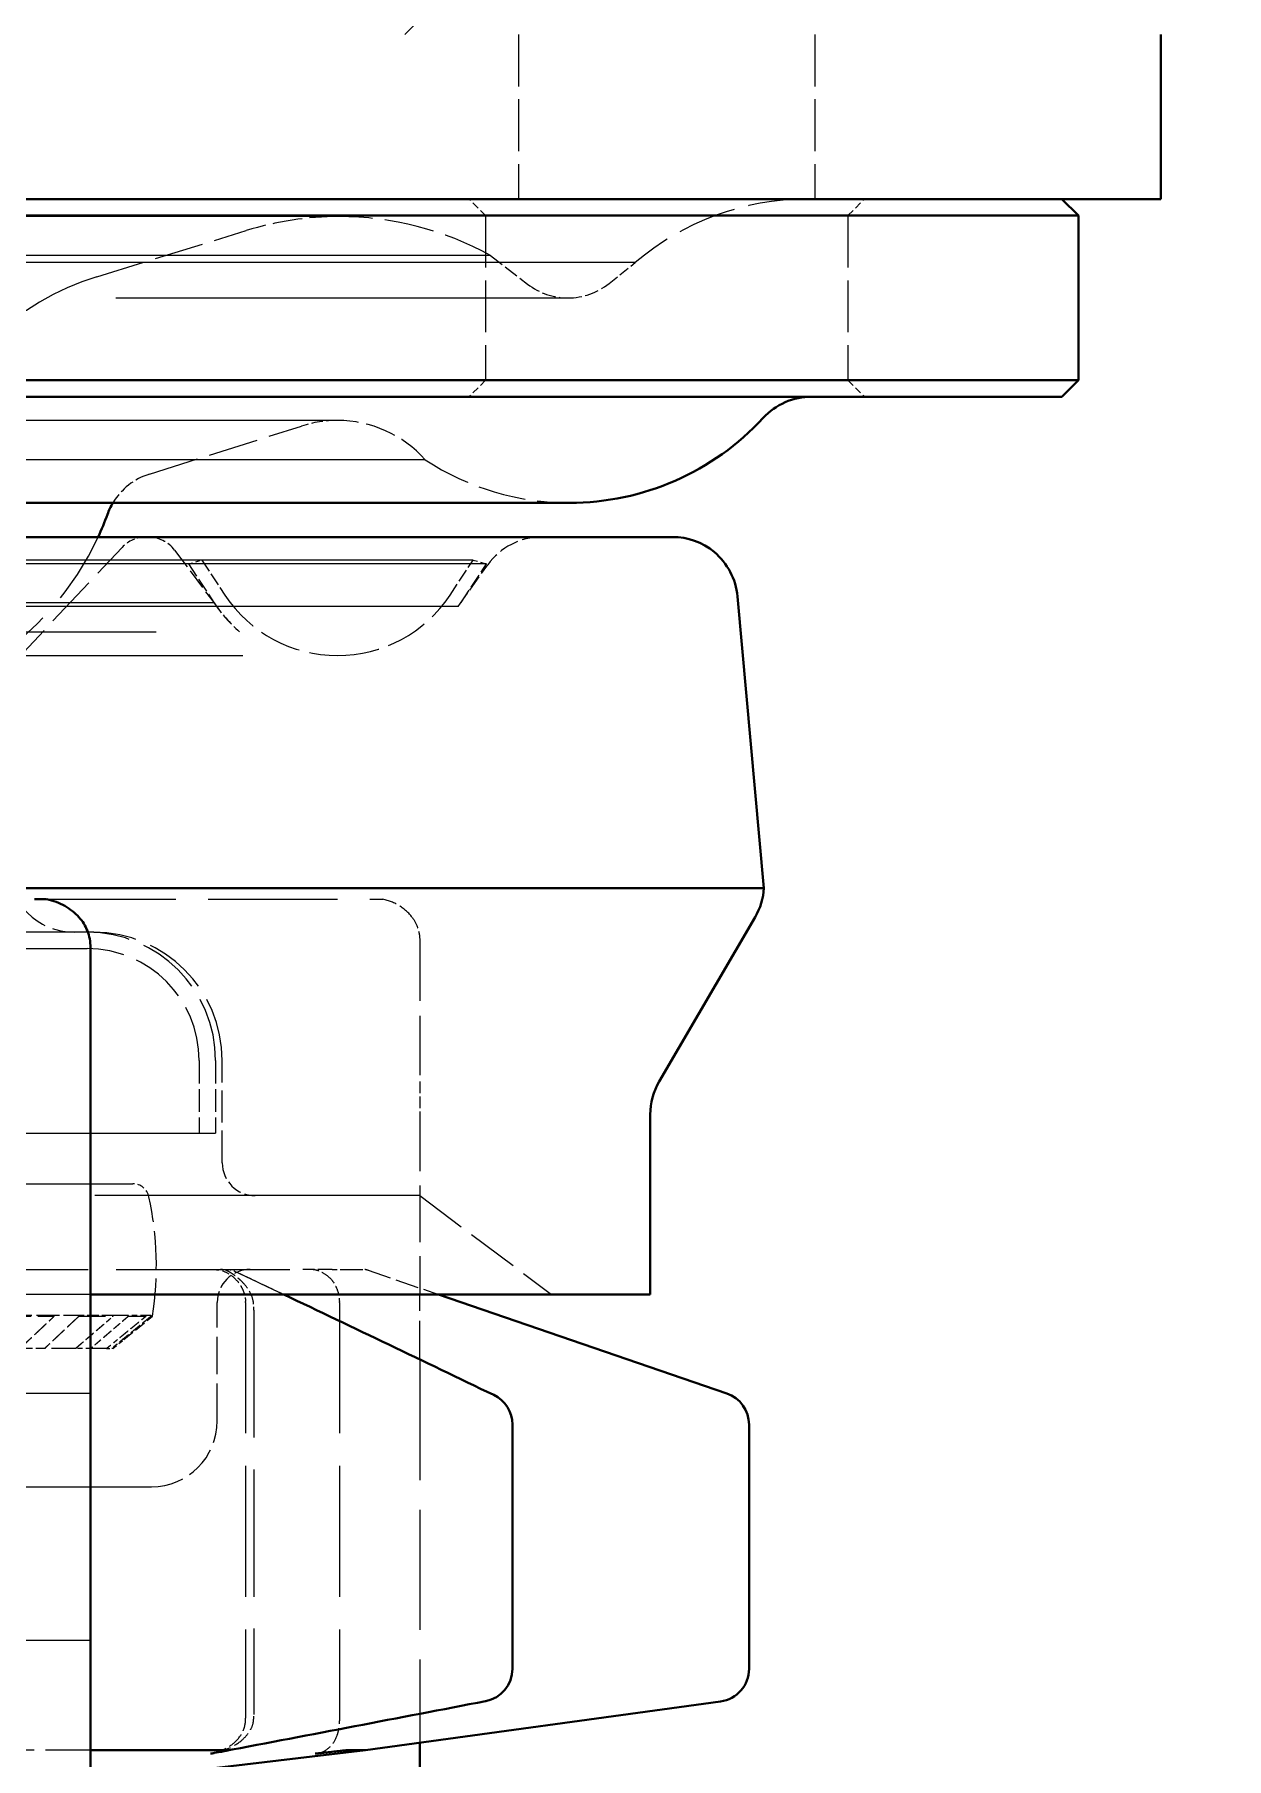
# Model space of a CAD drawing. Header units: millimetres. Extents: x 0 to 51860, y 0 to 5940.
# Drawn here: x 5344 to 5380.2, y 1755.7 to 1808 of the extents above; entities that cross this region are included whole.
import ezdxf

# ---------------------------------------------------------------- set-up
doc = ezdxf.new("R2010")
doc.units = ezdxf.units.MM
doc.header["$LTSCALE"] = 10
doc.linetypes.add('DASHED', pattern=[0.2067, 0.1654, -0.0413])
for name, color, linetype, lineweight in [('가려진 것(ISO)', 2, 'DASHED', 18), ('가시적인 것(ISO)', 3, 'Continuous', 40), ('해치(ISO)', 7, 'Continuous', 18)]:
    doc.layers.add(name, color=color, linetype=linetype, lineweight=lineweight)

msp = doc.modelspace()

# ---------------------------------------------------------------- hatches: boundary and pattern name
at = {"layer": '해치(ISO)'}
h = msp.add_hatch(dxfattribs=at)
h.set_pattern_fill('ANSI31', color=256, scale=254, style=0)
h.set_pattern_definition([(45, (0, 0), (-22.45064, 22.45064), [])])
h.paths.add_polyline_path([(6128.1612, 3358.0063), (6043.1612, 3358.0063), (6043.1612, 3355.7063), (6128.1612, 3355.7063)])
h.paths.add_polyline_path([(5363.1612, 3358.0063), (5328.1612, 3358.0063), (5278.1612, 3358.0063), (5278.1612, 3355.7063), (5363.1612, 3355.7063)])
h.paths.add_polyline_path([(5278.1612, 1808.0063), (5378.1612, 1808.0063), (5378.1612, 1838.0063), (5419.9067, 1838.0063), (5419.9067, 1840.3063), (5278.1612, 1840.3063)])
h.paths.add_polyline_path([(5280.4612, 1838.0063), (5375.8612, 1838.0063), (5375.8612, 1810.3063), (5280.4612, 1810.3063)], flags=0)
h.paths.add_polyline_path([(6028.1612, 1808.0063), (6128.1612, 1808.0063), (6128.1612, 1840.3063), (6030.1612, 1840.3063), (6030.1612, 1842.3063), (6017.1612, 1842.3063), (6017.1612, 1880.3063), (6015.1612, 1880.3063), (6015.1612, 1840.3063), (5723.7612, 1840.3063), (5723.7612, 1880.3063), (5721.7612, 1880.3063), (5721.7612, 1842.3063), (5708.7612, 1842.3063), (5708.7612, 1840.3063), (5486.4157, 1840.3063), (5486.4157, 1838.0063), (6028.1612, 1838.0063)])
h.paths.add_polyline_path([(6030.4612, 1810.3063), (6030.4612, 1838.0063), (6125.8612, 1838.0063), (6125.8612, 1810.3063)], flags=0)

# ---------------------------------------------------------------- linework, layer by layer
at = {"layer": '가려진 것(ISO)', "ltscale": 0.952248}
for p, q in [((5358.6612, 1808.0063), (5358.6612, 1803.0063)), ((5367.6612, 1808.0063), (5367.6612, 1803.0063)), ((5357.6612, 1802.5063), (5357.6612, 1797.5063)), ((5368.6612, 1802.5063), (5368.6612, 1797.5063)), ((5355.6612, 1772.7463), (5359.6612, 1769.7463))]:
    msp.add_line(p, q, dxfattribs=at)
at = {"layer": '가려진 것(ISO)', "ltscale": 0.134582}
for p, q in [((5357.6612, 1802.5063), (5357.1612, 1803.0063)), ((5368.6612, 1802.5063), (5369.1612, 1803.0063)), ((5357.6612, 1797.5063), (5357.1612, 1797.0063)), ((5368.6612, 1797.5063), (5369.1612, 1797.0063))]:
    msp.add_line(p, q, dxfattribs=at)
at = {"layer": '가려진 것(ISO)', "ltscale": 12.690289}
msp.add_line((5353.2098, 1802.4763), (5303.1126, 1802.4763), dxfattribs=at)
at = {"layer": '가려진 것(ISO)', "ltscale": 0.904282}
msp.add_line((5345.8507, 1800.6505), (5350.3877, 1802.0507), dxfattribs=at)
at = {"layer": '가려진 것(ISO)', "ltscale": 12.93629}
msp.add_line((5362.2067, 1801.0831), (5294.1156, 1801.0831), dxfattribs=at)
at = {"layer": '가려진 것(ISO)', "ltscale": 15.022421}
msp.add_line((5357.813, 1801.2964), (5298.5093, 1801.2964), dxfattribs=at)
at = {"layer": '가려진 것(ISO)', "ltscale": 0.270452}
msp.add_line((5357.813, 1801.2964), (5358.9355, 1800.4259), dxfattribs=at)
at = {"layer": '가려진 것(ISO)', "ltscale": 0.193809}
msp.add_line((5361.4126, 1800.4461), (5362.2067, 1801.0831), dxfattribs=at)
at = {"layer": '가려진 것(ISO)', "ltscale": 12.159042}
msp.add_line((5296.1612, 1800.0063), (5360.1612, 1800.0063), dxfattribs=at)
at = {"layer": '가려진 것(ISO)', "ltscale": 12.665669}
for p, q in [((5353.1612, 1796.2863), (5303.1612, 1796.2863)), ((5303.1612, 1789.1463), (5353.1612, 1789.1463))]:
    msp.add_line(p, q, dxfattribs=at)
at = {"layer": '가려진 것(ISO)', "ltscale": 0.922624}
msp.add_line((5347.4536, 1794.6587), (5352.0735, 1796.1165), dxfattribs=at)
at = {"layer": '가려진 것(ISO)', "ltscale": 14.016286}
msp.add_line((5355.8271, 1795.0907), (5300.4953, 1795.0907), dxfattribs=at)
at = {"layer": '가려진 것(ISO)', "ltscale": 14.75443}
msp.add_line((5357.2841, 1792.0463), (5299.0383, 1792.0463), dxfattribs=at)
at = {"layer": '가려진 것(ISO)', "ltscale": 0.962233}
msp.add_line((5343.1612, 1788.7463), (5346.6185, 1792.4306), dxfattribs=at)
at = {"layer": '가려진 것(ISO)', "ltscale": 0.381015}
msp.add_line((5348.2147, 1792.3454), (5349.4136, 1790.7435), dxfattribs=at)
at = {"layer": '가려진 것(ISO)', "ltscale": 0.079692}
for p, q in [((5348.6361, 1791.9292), (5349.0383, 1792.0463)), ((5357.2841, 1792.0463), (5357.6863, 1791.9292))]:
    msp.add_line(p, q, dxfattribs=at)
at = {"layer": '가려진 것(ISO)', "ltscale": 0.242935}
for p, q in [((5349.0383, 1792.0463), (5349.7428, 1790.9824)), ((5356.5795, 1790.9824), (5357.2841, 1792.0463))]:
    msp.add_line(p, q, dxfattribs=at)
at = {"layer": '가려진 것(ISO)', "ltscale": 14.958211}
msp.add_line((5357.6863, 1791.9292), (5298.6361, 1791.9292), dxfattribs=at)
at = {"layer": '가려진 것(ISO)', "ltscale": 0.266646}
for p, q in [((5348.6361, 1791.9292), (5349.4093, 1790.7616)), ((5356.913, 1790.7616), (5357.6863, 1791.9292))]:
    msp.add_line(p, q, dxfattribs=at)
at = {"layer": '가려진 것(ISO)', "ltscale": 0.296001}
msp.add_line((5356.8285, 1790.6384), (5357.7294, 1791.9053), dxfattribs=at)
at = {"layer": '가려진 것(ISO)', "ltscale": 14.523619}
msp.add_line((5356.8285, 1790.6384), (5299.4939, 1790.6384), dxfattribs=at)
at = {"layer": '가려진 것(ISO)', "ltscale": 16.150576}
msp.add_line((5349.4136, 1790.7435), (5306.9088, 1790.7435), dxfattribs=at)
at = {"layer": '가려진 것(ISO)', "ltscale": 11.159605}
msp.add_line((5306.1339, 1789.868), (5350.1885, 1789.868), dxfattribs=at)
at = {"layer": '가려진 것(ISO)', "ltscale": 2.374751}
msp.add_line((5344.3293, 1781.7463), (5354.5369, 1781.7463), dxfattribs=at)
at = {"layer": '가려진 것(ISO)'}
for p, q in [((5354.5369, 1781.7463), (5354.5372, 1781.7463)), ((5349.7925, 1770.5063), (5349.7925, 1770.5063))]:
    msp.add_line(p, q, dxfattribs=at)
at = {"layer": '가려진 것(ISO)', "ltscale": 13.374947}
msp.add_line((5345.7612, 1780.7463), (5310.5612, 1780.7463), dxfattribs=at)
at = {"layer": '가려진 것(ISO)', "ltscale": 13.222959}
msp.add_line((5310.7612, 1780.2463), (5345.5612, 1780.2463), dxfattribs=at)
at = {"layer": '가려진 것(ISO)', "ltscale": 0.418933}
for p, q in [((5348.9612, 1776.8463), (5348.9612, 1774.6463)), ((5349.4612, 1776.8463), (5349.4612, 1774.6463))]:
    msp.add_line(p, q, dxfattribs=at)
at = {"layer": '가려진 것(ISO)', "ltscale": 0.590356}
msp.add_line((5349.6612, 1773.7463), (5349.6612, 1776.8463), dxfattribs=at)
at = {"layer": '가려진 것(ISO)', "ltscale": 1.039731}
msp.add_line((5355.6612, 1775.2056), (5355.6612, 1769.7463), dxfattribs=at)
at = {"layer": '가려진 것(ISO)', "ltscale": 16.186726}
msp.add_line((5306.8612, 1774.6463), (5349.4612, 1774.6463), dxfattribs=at)
at = {"layer": '가려진 것(ISO)', "ltscale": 14.277062}
msp.add_line((5309.3741, 1773.1063), (5346.9483, 1773.1063), dxfattribs=at)
at = {"layer": '가려진 것(ISO)', "ltscale": 5.967738}
msp.add_line((5355.6612, 1772.7463), (5339.6612, 1772.7463), dxfattribs=at)
at = {"layer": '가려진 것(ISO)', "ltscale": 2.066075}
msp.add_line((5342.1717, 1770.5063), (5349.7857, 1770.5063), dxfattribs=at)
at = {"layer": '가려진 것(ISO)', "ltscale": 0.026382}
msp.add_line((5349.7857, 1770.5063), (5349.8192, 1770.5063), dxfattribs=at)
at = {"layer": '가려진 것(ISO)', "ltscale": 1.143771}
msp.add_line((5349.8192, 1770.5063), (5352.1058, 1770.5063), dxfattribs=at)
at = {"layer": '가려진 것(ISO)', "ltscale": 0.09087}
msp.add_line((5352.9977, 1770.5063), (5353.359, 1770.5063), dxfattribs=at)
at = {"layer": '가려진 것(ISO)', "ltscale": 1.032987}
msp.add_line((5353.359, 1770.5063), (5353.9277, 1770.5063), dxfattribs=at)
at = {"layer": '가려진 것(ISO)', "ltscale": 0.429769}
msp.add_line((5354.0901, 1770.4792), (5356.2247, 1769.7463), dxfattribs=at)
at = {"layer": '가려진 것(ISO)', "ltscale": 1.238553}
msp.add_line((5345.6612, 1769.7463), (5339.6612, 1769.7463), dxfattribs=at)
at = {"layer": '가려진 것(ISO)', "ltscale": 0.685591}
msp.add_line((5349.5112, 1765.9063), (5349.5112, 1769.5063), dxfattribs=at)
at = {"layer": '가려진 것(ISO)', "ltscale": 2.403981}
msp.add_line((5350.3699, 1769.5063), (5350.3699, 1756.8844), dxfattribs=at)
at = {"layer": '가려진 것(ISO)', "ltscale": 2.403979}
msp.add_line((5353.2191, 1769.5063), (5353.2191, 1756.8844), dxfattribs=at)
at = {"layer": '가려진 것(ISO)', "ltscale": 0.487378}
for p, q in [((5343.0572, 1769.0858), (5344.5604, 1769.0858)), ((5345.3104, 1769.0858), (5346.3506, 1769.0858)), ((5346.8142, 1769.0858), (5347.3459, 1769.0858))]:
    msp.add_line(p, q, dxfattribs=at)
at = {"layer": '가려진 것(ISO)', "ltscale": 0.330603}
msp.add_line((5344.5631, 1769.1063), (5343.0595, 1769.1063), dxfattribs=at)
at = {"layer": '가려진 것(ISO)', "ltscale": 0.285676}
for p, q in [((5345.3131, 1769.1063), (5344.5631, 1769.1063)), ((5346.8171, 1769.1063), (5346.3536, 1769.1063)), ((5347.5058, 1769.1063), (5347.349, 1769.1063))]:
    msp.add_line(p, q, dxfattribs=at)
at = {"layer": '가려진 것(ISO)', "ltscale": 0.208281}
msp.add_line((5346.3536, 1769.1063), (5345.3131, 1769.1063), dxfattribs=at)
at = {"layer": '가려진 것(ISO)', "ltscale": 0.212871}
msp.add_line((5346.6784, 1768.3792), (5347.5449, 1769.0858), dxfattribs=at)
at = {"layer": '가려진 것(ISO)', "ltscale": 0.101763}
msp.add_line((5347.349, 1769.1063), (5346.8171, 1769.1063), dxfattribs=at)
at = {"layer": '가려진 것(ISO)', "ltscale": 0.243639}
msp.add_line((5347.5027, 1769.0858), (5347.5449, 1769.0858), dxfattribs=at)
at = {"layer": '가려진 것(ISO)', "ltscale": 2.339253}
msp.add_line((5350.619, 1769.2695), (5350.619, 1756.9875), dxfattribs=at)
at = {"layer": '가려진 것(ISO)', "ltscale": 0.164852}
msp.add_line((5344.2693, 1768.1063), (5343.5193, 1768.1063), dxfattribs=at)
at = {"layer": '가려진 것(ISO)', "ltscale": 0.439447}
for p, q in [((5345.2073, 1768.1063), (5344.2693, 1768.1063)), ((5346.1503, 1768.1063), (5345.6708, 1768.1063))]:
    msp.add_line(p, q, dxfattribs=at)
at = {"layer": '가려진 것(ISO)', "ltscale": 0.092731}
msp.add_line((5345.6708, 1768.1063), (5345.2073, 1768.1063), dxfattribs=at)
at = {"layer": '가려진 것(ISO)', "ltscale": 0.029929}
msp.add_line((5346.1503, 1768.1063), (5346.307, 1768.1063), dxfattribs=at)
at = {"layer": '가려진 것(ISO)', "ltscale": 0.219673}
msp.add_line((5346.3436, 1768.1063), (5346.307, 1768.1063), dxfattribs=at)
at = {"layer": '가려진 것(ISO)', "ltscale": 0.081777}
msp.add_line((5346.3436, 1768.1063), (5346.6768, 1768.3779), dxfattribs=at)
at = {"layer": '가려진 것(ISO)', "ltscale": 2.198281}
msp.add_line((5355.6612, 1767.7463), (5355.6612, 1756.2044), dxfattribs=at)
at = {"layer": '가려진 것(ISO)', "ltscale": 1.904597}
for p, q in [((5335.6612, 1766.7463), (5345.6612, 1766.7463)), ((5335.6612, 1759.2463), (5345.6612, 1759.2463))]:
    msp.add_line(p, q, dxfattribs=at)
at = {"layer": '가려진 것(ISO)', "ltscale": 14.704843}
msp.add_line((5308.8112, 1763.9063), (5347.5112, 1763.9063), dxfattribs=at)
at = {"layer": '가려진 것(ISO)', "ltscale": 0.826315}
msp.add_line((5345.6612, 1755.9063), (5342.2369, 1755.9063), dxfattribs=at)
at = {"layer": '가려진 것(ISO)', "ltscale": 0.013507}
msp.add_line((5355.6612, 1756.2043), (5355.6612, 1756.1329), dxfattribs=at)
at = {"layer": '가려진 것(ISO)', "ltscale": 1.078851}
msp.add_arc((5367.4098, 1795.0063), 8, 90, 130.57031, dxfattribs=at)
at = {"layer": '가려진 것(ISO)', "ltscale": 0.545535}
msp.add_arc((5353.2098, 1792.9063), 9.57, 90, 107.1509, dxfattribs=at)
at = {"layer": '가려진 것(ISO)', "ltscale": 0.914587}
msp.add_arc((5353.2098, 1792.9063), 9.57, 61.24869, 90, dxfattribs=at)
at = {"layer": '가려진 것(ISO)', "ltscale": 1.4406}
msp.add_arc((5348.2098, 1793.0063), 8, 107.1509, 161.3236, dxfattribs=at)
at = {"layer": '가려진 것(ISO)', "ltscale": 0.251199}
msp.add_arc((5360.1612, 1802.0063), 2, 232.203, 270, dxfattribs=at)
at = {"layer": '가려진 것(ISO)', "ltscale": 0.257425}
msp.add_arc((5360.1612, 1802.0063), 2, 270, 308.73346, dxfattribs=at)
at = {"layer": '가려진 것(ISO)', "ltscale": 0.210425}
msp.add_arc((5353.1612, 1792.7163), 3.57, 90, 107.73912, dxfattribs=at)
at = {"layer": '가려진 것(ISO)', "ltscale": 0.573231}
msp.add_arc((5353.1612, 1792.7163), 3.57, 41.6903, 90, dxfattribs=at)
at = {"layer": '가려진 것(ISO)', "ltscale": 0.275024}
msp.add_arc((5348.0554, 1792.7514), 2, 107.51357, 148.8941, dxfattribs=at)
at = {"layer": '가려진 것(ISO)', "ltscale": 0.882902}
msp.add_arc((5360.2079, 1801.7846), 8, 236.79768, 270, dxfattribs=at)
at = {"layer": '가려진 것(ISO)', "ltscale": 1.953773}
msp.add_arc((5337.7161, 1796.5063), 9, 270, 335.30563, dxfattribs=at)
at = {"layer": '가려진 것(ISO)', "ltscale": 0.155546}
msp.add_arc((5347.3477, 1791.7463), 1, 90, 136.8204, dxfattribs=at)
at = {"layer": '가려진 것(ISO)', "ltscale": 0.17672}
msp.add_arc((5347.4141, 1791.7463), 1, 36.81029, 90, dxfattribs=at)
at = {"layer": '가려진 것(ISO)', "ltscale": 0.362802}
msp.add_arc((5359.3593, 1790.7463), 2, 90, 144.58282, dxfattribs=at)
at = {"layer": '가려진 것(ISO)', "ltscale": 0.769775}
for start, end in [(213.51499, 270), (270, 326.48501)]:
    msp.add_arc((5353.1612, 1793.2463), 4.1, start, end, dxfattribs=at)
at = {"layer": '가려진 것(ISO)', "ltscale": 0.226369}
msp.add_arc((5353.1612, 1793.2463), 4.5, 213.51499, 228.65384, dxfattribs=at)
at = {"layer": '가려진 것(ISO)', "ltscale": 0.223212}
msp.add_arc((5353.1422, 1793.2628), 4.5, 214.04645, 228.97431, dxfattribs=at)
at = {"layer": '가려진 것(ISO)', "ltscale": 0.028356}
msp.add_arc((5353.1612, 1793.2463), 4.5, 324.58282, 326.48501, dxfattribs=at)
at = {"layer": '가려진 것(ISO)', "ltscale": 0.598278}
for centre, start, end in [((5345.1612, 1782.7463), 180, 270), ((5347.5112, 1765.9063), 270, 0)]:
    msp.add_arc(centre, 2, start, end, dxfattribs=at)
at = {"layer": '가려진 것(ISO)', "ltscale": 1.166737}
for centre in [(5345.5612, 1776.8463), (5345.7612, 1776.8463)]:
    msp.add_arc(centre, 3.9, 0, 90, dxfattribs=at)
at = {"layer": '가려진 것(ISO)', "ltscale": 1.017143}
msp.add_arc((5345.5612, 1776.8463), 3.4, 0, 90, dxfattribs=at)
at = {"layer": '가려진 것(ISO)', "ltscale": 0.299089}
for centre, start, end in [((5350.6612, 1773.7463), 180, 270), ((5350.5112, 1769.5063), 90, 180)]:
    msp.add_arc(centre, 1, start, end, dxfattribs=at)
at = {"layer": '가려진 것(ISO)', "ltscale": 0.129294}
msp.add_arc((5346.9483, 1772.6063), 0.5, 12.1532, 90, dxfattribs=at)
at = {"layer": '가려진 것(ISO)', "ltscale": 0.694642}
msp.add_arc((5337.6612, 1770.6063), 10, 351.25446, 12.1532, dxfattribs=at)
at = {"layer": '가려진 것(ISO)', "ltscale": 0.031398}
msp.add_arc((5353.9277, 1770.0063), 0.5, 71.05021, 90, dxfattribs=at)
at = {"layer": '가려진 것(ISO)', "ltscale": 0.003866}
msp.add_arc((5352.2496, 1769.5063), 0.9696, 0.00012, 1.23059, dxfattribs=at)
at = {"layer": '가려진 것(ISO)'}
for centre, major_axis, ratio, start_param, end_param in [((5348.6714, 1770.0123), (1.3935, 0.4148), 0.1553989, 0.1708128, 0.1710687), ((5351.6125, 1769.5063), (-0.9984, -0.055), 0.0980962, 6.2831394, 6.2831606), ((5357.4748, 1765.7923), (0.433, 0.9014), 0.669543, 6.2829916, 6.2831867), ((5351.6144, 1756.7951), (-0.9988, 0.0482), 0.0862357, 6.2831359, 6.2832184)]:
    msp.add_ellipse(centre, major_axis=major_axis, ratio=ratio, start_param=start_param, end_param=end_param, dxfattribs=at)
at = {"layer": '가려진 것(ISO)', "ltscale": 0.003867}
msp.add_ellipse((5349.6844, 1769.5063), major_axis=(0, -0.9696), ratio=0.7071068, start_param=1.5707984, end_param=1.592282, dxfattribs=at)
at = {"layer": '가려진 것(ISO)', "ltscale": 0.003843}
for centre, major_axis, ratio, start_param, end_param in [((5336.0071, 1770.6063), (0, 9.9929), 0.8660254, 4.5596378, 4.5617096), ((5336.7571, 1770.6063), (0, -9.9929), 0.8660254, 1.4180452, 1.4201169), ((5336.9575, 1770.6063), (0, 9.9929), 0.9510565, 4.5596378, 4.5617096), ((5337.421, 1770.6063), (0, -9.9929), 0.9510565, 1.4180452, 1.4201169), ((5337.5235, 1770.6063), (0, 9.9929), 0.9945219, 4.5596378, 4.5617096), ((5337.6803, 1770.6063), (0, -9.9929), 0.9945219, 1.4180451, 1.4201169)]:
    msp.add_ellipse(centre, major_axis=major_axis, ratio=ratio, start_param=start_param, end_param=end_param, dxfattribs=at)
at = {"layer": '가려진 것(ISO)', "ltscale": 0.016934}
msp.add_ellipse((5349.9642, 1756.8716), major_axis=(0.0075, 0.8811), ratio=0.4604562, start_param=4.6293436, end_param=4.7308155, dxfattribs=at)
at = {"layer": '가려진 것(ISO)', "ltscale": 0.016938}
msp.add_ellipse((5353.4137, 1756.8716), major_axis=(0.003, -0.8811), ratio=0.2208693, start_param=4.6971141, end_param=4.7986141, dxfattribs=at)
at = {"layer": '가려진 것(ISO)', "ltscale": 0.306095}
msp.add_open_spline([(5355.4247, 1781.2028), (5355.3262, 1781.3334), (5355.1995, 1781.4508), (5354.8945, 1781.64), (5354.7229, 1781.7081), (5354.537, 1781.7465)], degree=3, knots=[0, 0, 0, 0, 0.08069619, 0.08069619, 0.16131554, 0.16131554, 0.16131554, 0.16131554], dxfattribs=at)
at = {"layer": '가려진 것(ISO)', "ltscale": 0.224455}
msp.add_open_spline([(5355.4247, 1781.2028), (5355.4963, 1781.1078), (5355.5552, 1780.9993), (5355.6374, 1780.7555), (5355.6612, 1780.6192), (5355.6612, 1780.4709)], degree=3, knots=[-0.11761246, -0.11761246, -0.11761246, -0.11761246, -0.05880978, -0.05880978, 0, 0, 0, 0], dxfattribs=at)
at = {"layer": '가려진 것(ISO)', "ltscale": 1.093856}
msp.add_rational_spline([(5355.6612, 1780.4709), (5355.6612, 1778.1653), (5355.6612, 1776.2133)], [1.01560281825, 1.03714304118, 1.05610773782], degree=2, dxfattribs=at)
at = {"layer": '가려진 것(ISO)', "ltscale": 0.21508}
msp.add_open_spline([(5355.6612, 1776.2133), (5355.6612, 1776.0986), (5355.6612, 1775.9706), (5355.6612, 1775.659), (5355.6612, 1775.4162), (5355.6612, 1775.2056)], degree=3, knots=[-0.86340233, -0.86340233, -0.86340233, -0.86340233, -0.81970691, -0.81970691, -0.75651475, -0.75651475, -0.75651475, -0.75651475], dxfattribs=at)
at = {"layer": '가려진 것(ISO)', "ltscale": 0.128784}
msp.add_open_spline([(5349.3599, 1770.5063), (5349.3611, 1770.5063), (5349.3623, 1770.5063), (5349.4774, 1770.5059), (5349.5906, 1770.4881), (5349.8037, 1770.4153), (5349.8947, 1770.363), (5349.9681, 1770.3013)], degree=3, knots=[-0.061358202, -0.061358202, -0.061358202, -0.061358202, -0.061029955, -0.061029955, -0.030637024, -0.030637024, 0, 0, 0, 0], dxfattribs=at)
at = {"layer": '가려진 것(ISO)', "ltscale": 0.049794}
msp.add_open_spline([(5349.8602, 1770.4392), (5349.8134, 1770.4662), (5349.7616, 1770.4858), (5349.6763, 1770.503), (5349.6429, 1770.5063), (5349.61, 1770.5063)], degree=3, knots=[0, 0, 0, 0, 0.016196145, 0.016196145, 0.026108291, 0.026108291, 0.026108291, 0.026108291], dxfattribs=at)
at = {"layer": '가려진 것(ISO)', "ltscale": 2.40415e-05}
msp.add_open_spline([(5349.7925, 1770.5063), (5349.7925, 1770.5063), (5349.7925, 1770.5063), (5349.7925, 1770.5063)], degree=3, dxfattribs=at)
at = {"layer": '가려진 것(ISO)'}
for points in [[(5349.7925, 1770.5063), (5349.7925, 1770.5063), (5349.7925, 1770.5063), (5349.7925, 1770.5063)], [(5349.8602, 1770.4392), (5349.8602, 1770.4392), (5349.8602, 1770.4392), (5349.8602, 1770.4392)], [(5350.0337, 1770.4579), (5350.0337, 1770.4579), (5350.0337, 1770.458), (5350.0336, 1770.458)], [(5352.4825, 1755.802), (5352.4825, 1755.802), (5352.4825, 1755.802), (5352.4825, 1755.802)], [(5352.6911, 1755.8234), (5352.6911, 1755.8234), (5352.6912, 1755.8234), (5352.6913, 1755.8234)]]:
    msp.add_open_spline(points, degree=3, dxfattribs=at)
at = {"layer": '가려진 것(ISO)', "ltscale": 0.026051}
msp.add_open_spline([(5349.8004, 1770.5063), (5349.8081, 1770.5063), (5349.814, 1770.5063), (5349.8181, 1770.5063), (5349.8188, 1770.5063), (5349.8191, 1770.5063), (5349.8191, 1770.5063), (5349.8192, 1770.5063), (5349.8192, 1770.5063), (5349.8192, 1770.5063), (5349.8192, 1770.5063), (5349.8192, 1770.5063), (5349.8192, 1770.5063), (5349.8192, 1770.5063)], degree=3, knots=[0, 0, 0, 0, 0.009433676, 0.009433676, 0.012615437, 0.012615437, 0.013211707, 0.013211707, 0.013658905, 0.013658905, 0.013700829, 0.013700829, 0.013720453, 0.013720453, 0.013720453, 0.013720453], dxfattribs=at)
at = {"layer": '가려진 것(ISO)', "ltscale": 0.042113}
msp.add_open_spline([(5349.8192, 1770.5063), (5349.8382, 1770.5063), (5349.8573, 1770.5052), (5349.8949, 1770.5009), (5349.9135, 1770.4977), (5349.9668, 1770.4853), (5350.0012, 1770.4734), (5350.0336, 1770.458)], degree=3, knots=[0, 0, 0, 0, 0.005713673, 0.005713673, 0.011353232, 0.011353232, 0.022135723, 0.022135723, 0.022135723, 0.022135723], dxfattribs=at)
at = {"layer": '가려진 것(ISO)', "ltscale": 0.255338}
msp.add_open_spline([(5350.6141, 1769.4513), (5350.6099, 1769.5271), (5350.5929, 1769.6026), (5350.5377, 1769.7558), (5350.4964, 1769.8341), (5350.3867, 1769.999), (5350.3124, 1770.0845), (5350.1899, 1770.2016), (5350.1452, 1770.2402), (5350.0599, 1770.3077), (5350.019, 1770.3375), (5349.9376, 1770.3926), (5349.8967, 1770.4181), (5349.8602, 1770.4392)], degree=3, knots=[0, 0, 0, 0, 0.02342997, 0.02342997, 0.04990066, 0.04990066, 0.08316571, 0.08316571, 0.10096126, 0.10096126, 0.11690874, 0.11690874, 0.13372847, 0.13372847, 0.13372847, 0.13372847], dxfattribs=at)
at = {"layer": '가려진 것(ISO)', "ltscale": 0.172898}
msp.add_open_spline([(5349.9681, 1770.3013), (5350.0292, 1770.2499), (5350.0881, 1770.1904), (5350.1815, 1770.0736), (5350.2186, 1770.0187), (5350.2885, 1769.8911), (5350.319, 1769.8172), (5350.3583, 1769.6707), (5350.3687, 1769.5992), (5350.3698, 1769.5271)], degree=3, knots=[-0.091005435, -0.091005435, -0.091005435, -0.091005435, -0.065408714, -0.065408714, -0.045504326, -0.045504326, -0.021627649, -0.021627649, -0.000000661, -0.000000661, -0.000000661, -0.000000661], dxfattribs=at)
at = {"layer": '가려진 것(ISO)', "ltscale": 0.42501}
msp.add_open_spline([(5350.0337, 1770.4579), (5350.5326, 1770.221), (5351.0314, 1769.9838), (5351.5301, 1769.7463)], degree=3, dxfattribs=at)
at = {"layer": '가려진 것(ISO)', "ltscale": 2.238323}
msp.add_open_spline([(5350.0337, 1770.4579), (5352.6607, 1769.2107), (5355.2847, 1767.9537), (5357.9079, 1766.6937)], degree=3, dxfattribs=at)
at = {"layer": '가려진 것(ISO)', "ltscale": 0.25981}
msp.add_open_spline([(5352.9977, 1770.5063), (5352.9672, 1770.5063), (5352.9369, 1770.5063), (5352.9069, 1770.5063), (5352.8511, 1770.5063), (5352.7967, 1770.5063), (5352.7446, 1770.5063), (5352.7121, 1770.5063), (5352.6804, 1770.5063), (5352.6499, 1770.5063), (5352.6193, 1770.5063), (5352.5899, 1770.5063), (5352.5616, 1770.5063), (5352.5196, 1770.5063), (5352.4801, 1770.5063), (5352.4435, 1770.5063), (5352.4252, 1770.5063), (5352.4077, 1770.5063), (5352.3908, 1770.5063), (5352.3639, 1770.5063), (5352.3389, 1770.5063), (5352.3152, 1770.5063), (5352.2884, 1770.5063), (5352.2635, 1770.5063), (5352.2396, 1770.5063), (5352.2114, 1770.5063), (5352.1846, 1770.5063), (5352.1583, 1770.5063), (5352.1406, 1770.5063), (5352.1231, 1770.5063), (5352.1058, 1770.5063)], degree=3, knots=[0, 0, 0, 0, 0.0981693, 0.0981693, 0.0981693, 0.2813886, 0.2813886, 0.2813886, 0.395901, 0.395901, 0.395901, 0.5104135, 0.5104135, 0.5104135, 0.6805522, 0.6805522, 0.6805522, 0.7656217, 0.7656217, 0.7656217, 0.9017329, 0.9017329, 0.9017329, 1.0560577, 1.0560577, 1.0560577, 1.2381506, 1.2381506, 1.2381506, 1.3611022, 1.3611022, 1.3611022, 1.3611022], dxfattribs=at)
at = {"layer": '가려진 것(ISO)', "ltscale": 0.128783}
msp.add_open_spline([(5352.868, 1770.3013), (5352.7918, 1770.3627), (5352.7056, 1770.415), (5352.5147, 1770.488), (5352.4182, 1770.5059), (5352.3219, 1770.5063), (5352.3209, 1770.5063), (5352.3198, 1770.5063)], degree=3, knots=[-0.069824569, -0.069824569, -0.069824569, -0.069824569, -0.034762053, -0.034762053, 0, 0, 0.000374812, 0.000374812, 0.000374812, 0.000374812], dxfattribs=at)
at = {"layer": '가려진 것(ISO)', "ltscale": 0.172901}
msp.add_open_spline([(5352.868, 1770.3013), (5352.9318, 1770.2499), (5352.9868, 1770.1904), (5353.0691, 1770.0735), (5353.0999, 1770.0186), (5353.1564, 1769.8911), (5353.1796, 1769.8172), (5353.2095, 1769.6706), (5353.2173, 1769.5992), (5353.2189, 1769.5271)], degree=3, knots=[0.000001893, 0.000001893, 0.000001893, 0.000001893, 0.025495971, 0.025495971, 0.045320015, 0.045320015, 0.069099294, 0.069099294, 0.090638796, 0.090638796, 0.090638796, 0.090638796], dxfattribs=at)
at = {"layer": '가려진 것(ISO)', "ltscale": 0.727408}
msp.add_open_spline([(5355.6612, 1767.7463), (5355.6612, 1767.9672), (5355.6612, 1768.2244), (5355.6612, 1768.6569), (5355.6612, 1768.8965), (5355.6612, 1769.268), (5355.6612, 1769.4464), (5355.6612, 1769.6766), (5355.6612, 1769.7184), (5355.6612, 1769.7463)], degree=3, knots=[0, 0, 0, 0, 0.06627363, 0.06627363, 0.14484515, 0.14484515, 0.24188936, 0.24188936, 0.36026454, 0.36026454, 0.36026454, 0.36026454], dxfattribs=at)
at = {"layer": '가려진 것(ISO)', "ltscale": 0.295273}
for points, weights in [([(5343.5193, 1768.1063), (5344.0232, 1768.5804), (5344.5604, 1769.0858)], [1.00221427806, 1.00266944045, 1.00209741041]), ([(5345.3104, 1769.0858), (5344.7732, 1768.5804), (5344.2693, 1768.1063)], [1.00209740995, 1.00266943986, 1.00221427757])]:
    msp.add_rational_spline(points, weights, degree=2, dxfattribs=at)
at = {"layer": '가려진 것(ISO)', "ltscale": 0.106426}
msp.add_rational_spline([(5345.9383, 1768.7325), (5346.1421, 1768.9072), (5346.3506, 1769.0858)], [1.00237338833, 1.00229950348, 1.00209741138], degree=2, dxfattribs=at)
at = {"layer": '가려진 것(ISO)', "ltscale": 0.149261}
msp.add_rational_spline([(5346.8142, 1769.0858), (5346.5205, 1768.8342), (5346.236, 1768.5905)], [1.00209740998, 1.0023820823, 1.00241236188], degree=2, dxfattribs=at)
at = {"layer": '가려진 것(ISO)', "ltscale": 0.19523}
msp.add_rational_spline([(5346.5552, 1768.438), (5346.9423, 1768.7551), (5347.3459, 1769.0858)], [1.00240626328, 1.00247156487, 1.00209741076], degree=2, dxfattribs=at)
at = {"layer": '가려진 것(ISO)', "ltscale": 0.209499}
msp.add_rational_spline([(5347.5027, 1769.0858), (5347.0689, 1768.7304), (5346.6543, 1768.3907)], [1.00209740974, 1.00249952163, 1.0023940493], degree=2, dxfattribs=at)
at = {"layer": '가려진 것(ISO)', "ltscale": 0.034646}
msp.add_open_spline([(5350.619, 1769.2695), (5350.619, 1769.3302), (5350.6174, 1769.3912), (5350.6141, 1769.4513)], degree=3, dxfattribs=at)
at = {"layer": '가려진 것(ISO)', "ltscale": 0.188346}
msp.add_rational_spline([(5345.2073, 1768.1063), (5345.5645, 1768.4123), (5345.9367, 1768.7312)], [1.0022142791, 1.00250802535, 1.00237394918], degree=2, dxfattribs=at)
at = {"layer": '가려진 것(ISO)', "ltscale": 0.145508}
msp.add_rational_spline([(5346.2344, 1768.5891), (5345.9481, 1768.3438), (5345.6708, 1768.1063)], [1.0024125263, 1.00244230491, 1.0022142776], degree=2, dxfattribs=at)
at = {"layer": '가려진 것(ISO)', "ltscale": 0.099553}
msp.add_rational_spline([(5346.1503, 1768.1063), (5346.3497, 1768.2697), (5346.5536, 1768.4367)], [1.00221427844, 1.00237112091, 1.00240599525], degree=2, dxfattribs=at)
at = {"layer": '가려진 것(ISO)', "ltscale": 0.085288}
msp.add_rational_spline([(5346.6527, 1768.3894), (5346.4782, 1768.2465), (5346.307, 1768.1063)], [1.0023936507, 1.00234887863, 1.00221427734], degree=2, dxfattribs=at)
at = {"layer": '가려진 것(ISO)', "ltscale": 2.164775}
msp.add_open_spline([(5357.6634, 1757.3963), (5355.0086, 1756.8861), (5352.3537, 1756.3775), (5349.6979, 1755.8732)], degree=3, dxfattribs=at)
at = {"layer": '가려진 것(ISO)', "ltscale": 0.027424}
msp.add_open_spline([(5350.6156, 1756.8433), (5350.6179, 1756.8911), (5350.619, 1756.9393), (5350.619, 1756.9875)], degree=3, dxfattribs=at)
at = {"layer": '가려진 것(ISO)', "ltscale": 0.001081}
msp.add_open_spline([(5357.6634, 1757.3963), (5357.662, 1757.396), (5357.6605, 1757.3957), (5357.6591, 1757.3954)], degree=3, dxfattribs=at)
at = {"layer": '가려진 것(ISO)', "ltscale": 0.304046}
msp.add_open_spline([(5349.305, 1755.802), (5349.3071, 1755.8024), (5349.3092, 1755.8027), (5349.3133, 1755.8035), (5349.3154, 1755.8039), (5349.3199, 1755.8047), (5349.3223, 1755.8052), (5349.328, 1755.8063), (5349.3313, 1755.807), (5349.3423, 1755.8092), (5349.3502, 1755.8109), (5349.3673, 1755.8146), (5349.3762, 1755.8166), (5349.3903, 1755.8199), (5349.3951, 1755.821), (5349.4591, 1755.8365), (5349.5353, 1755.8584), (5349.7056, 1755.9241), (5349.8169, 1755.9776), (5350.0483, 1756.1425), (5350.1552, 1756.2504), (5350.2737, 1756.4412), (5350.306, 1756.5097), (5350.3512, 1756.6508), (5350.3645, 1756.7224), (5350.3679, 1756.7951)], degree=3, knots=[0.00001251, 0.00001251, 0.00001251, 0.00001251, 0.0009808, 0.0009808, 0.00189477, 0.00189477, 0.00290244, 0.00290244, 0.00422034, 0.00422034, 0.00715142, 0.00715142, 0.0101892, 0.0101892, 0.01178014, 0.01178014, 0.03090189, 0.03090189, 0.05458369, 0.05458369, 0.08084116, 0.08084116, 0.09409803, 0.09409803, 0.10685801, 0.10685801, 0.10685801, 0.10685801], dxfattribs=at)
at = {"layer": '가려진 것(ISO)', "ltscale": 0.333808}
msp.add_open_spline([(5349.3859, 1755.8158), (5349.4162, 1755.8222), (5349.4484, 1755.8295), (5349.521, 1755.8472), (5349.562, 1755.8582), (5349.6823, 1755.8943), (5349.7609, 1755.9226), (5349.984, 1756.0193), (5350.1239, 1756.1016), (5350.3133, 1756.2591), (5350.376, 1756.3219), (5350.4732, 1756.4453), (5350.5113, 1756.5043), (5350.5832, 1756.6522), (5350.6109, 1756.7471), (5350.6156, 1756.8433)], degree=3, knots=[0, 0, 0, 0, 0.00993981, 0.00993981, 0.02257272, 0.02257272, 0.04765868, 0.04765868, 0.0963909, 0.0963909, 0.12356202, 0.12356202, 0.14515538, 0.14515538, 0.17479225, 0.17479225, 0.17479225, 0.17479225], dxfattribs=at)
at = {"layer": '가려진 것(ISO)', "ltscale": 0.304082}
msp.add_open_spline([(5352.5012, 1755.802), (5352.5044, 1755.8024), (5352.5076, 1755.8027), (5352.5138, 1755.8035), (5352.5168, 1755.8039), (5352.5232, 1755.8047), (5352.5265, 1755.8052), (5352.5341, 1755.8063), (5352.5385, 1755.8069), (5352.5523, 1755.8092), (5352.5617, 1755.8108), (5352.5805, 1755.8145), (5352.5898, 1755.8166), (5352.6572, 1755.8326), (5352.7131, 1755.8543), (5352.8245, 1755.9135), (5352.8947, 1755.9637), (5353.0396, 1756.1231), (5353.1047, 1756.2302), (5353.1747, 1756.4236), (5353.1933, 1756.4953), (5353.2167, 1756.6433), (5353.2218, 1756.7186), (5353.2201, 1756.7951)], degree=3, knots=[-0.17827172, -0.17827172, -0.17827172, -0.17827172, -0.17677702, -0.17677702, -0.17537594, -0.17537594, -0.17383115, -0.17383115, -0.17181072, -0.17181072, -0.16731704, -0.16731704, -0.16265994, -0.16265994, -0.1326064, -0.1326064, -0.09277686, -0.09277686, -0.04704162, -0.04704162, -0.02305042, -0.02305042, -0.000001, -0.000001, -0.000001, -0.000001], dxfattribs=at)
at = {"layer": '가려진 것(ISO)', "ltscale": 0.157443}
msp.add_open_spline([(5349.4001, 1755.8188), (5349.4067, 1755.82), (5349.4132, 1755.8212), (5349.4196, 1755.8223), (5349.5392, 1755.8437), (5349.6728, 1755.868), (5349.7584, 1755.8849), (5349.7868, 1755.8905), (5349.8165, 1755.8966), (5349.8333, 1755.9009), (5349.8392, 1755.9024), (5349.8445, 1755.9039), (5349.8463, 1755.9049), (5349.847, 1755.9053), (5349.8473, 1755.9056), (5349.8467, 1755.9059), (5349.8464, 1755.906), (5349.846, 1755.9061), (5349.8453, 1755.9061), (5349.8447, 1755.9062), (5349.8439, 1755.9062), (5349.8429, 1755.9062)], degree=3, knots=[48.9697177, 48.9697177, 48.9697177, 48.9697177, 49.0152979, 49.0152979, 49.0152979, 49.859916, 49.859916, 49.859916, 50.1400051, 50.1400051, 50.1400051, 50.2389011, 50.2389011, 50.2389011, 50.2757364, 50.2757364, 50.2757364, 50.2909612, 50.2909612, 50.2909612, 50.304673, 50.304673, 50.304673, 50.304673], dxfattribs=at)
at = {"layer": '가려진 것(ISO)', "ltscale": 0.004671}
msp.add_open_spline([(5349.7154, 1755.8766), (5349.7096, 1755.8755), (5349.7037, 1755.8743), (5349.6979, 1755.8732)], degree=3, dxfattribs=at)
at = {"layer": '가려진 것(ISO)', "ltscale": 0.036524}
msp.add_open_spline([(5352.6912, 1755.8234), (5352.6294, 1755.8164), (5352.5658, 1755.8093), (5352.5012, 1755.802)], degree=3, dxfattribs=at)
at = {"layer": '가시적인 것(ISO)'}
for p, q in [((5378.1612, 1803.0063), (5378.1612, 1808.0063)), ((5278.1612, 1803.0063), (5378.1612, 1803.0063)), ((5290.6612, 1802.5063), (5365.6612, 1802.5063)), ((5375.6612, 1802.5063), (5365.6612, 1802.5063)), ((5375.1612, 1803.0063), (5375.6612, 1802.5063)), ((5375.6612, 1797.5063), (5375.6612, 1802.5063)), ((5365.6612, 1797.5063), (5290.6612, 1797.5063)), ((5365.6612, 1797.5063), (5375.6612, 1797.5063)), ((5375.6612, 1797.5063), (5375.1612, 1797.0063)), ((5290.6612, 1797.0063), (5365.6612, 1797.0063)), ((5375.1612, 1797.0063), (5365.6612, 1797.0063)), ((5296.1145, 1793.7846), (5360.2079, 1793.7846)), ((5363.3358, 1792.7463), (5292.9866, 1792.7463)), ((5365.3076, 1790.9439), (5366.1128, 1782.0875)), ((5290.2096, 1782.0875), (5366.1128, 1782.0875)), ((5343.9597, 1781.7463), (5344.3293, 1781.7463)), ((5362.9336, 1776.2133), (5365.8441, 1781.2028)), ((5345.6612, 1748.7463), (5345.6612, 1775.3727)), ((5362.6612, 1769.7463), (5362.6612, 1775.2056)), ((5362.6612, 1769.7463), (5345.6612, 1769.7463)), ((5356.2247, 1769.7463), (5364.9859, 1766.7381)), ((5346.6768, 1768.3779), (5346.6784, 1768.3792)), ((5358.4749, 1758.3783), (5358.4749, 1765.7923)), ((5365.6612, 1758.3783), (5365.6612, 1765.7923)), ((5354.0112, 1755.9063), (5364.7972, 1757.3876)), ((5349.8429, 1755.9063), (5345.6612, 1755.9063)), ((5345.6612, 1754.9198), (5354.0112, 1755.9063)), ((5354.0112, 1755.9063), (5353.4455, 1755.9063)), ((5355.6612, 1756.2044), (5355.6612, 1756.2043)), ((5355.6612, 1756.1329), (5355.6612, 1754.5063))]:
    msp.add_line(p, q, dxfattribs=at)
for centre, radius, start, end in [((5367.56, 1795.0063), 2, 90, 137.32524), ((5360.2079, 1801.7846), 8, 270, 317.32524), ((5348.0554, 1792.7514), 2, 148.8941, 160.04066), ((5337.7161, 1796.5063), 9, 335.30563, 340.04066), ((5363.3358, 1790.7463), 2, 50.66161, 90), ((5363.3158, 1790.7628), 2, 5.19484, 49.91844), ((5364.1166, 1782.2105), 2, 329.74356, 356.47498), ((5364.6612, 1775.2056), 2, 149.74356, 180), ((5357.4748, 1765.7923), 1, 0, 64.34356), ((5364.6612, 1765.7923), 1, 0, 71.05021), ((5357.4748, 1758.3783), 1, 280.87525, 0), ((5364.6612, 1758.3783), 1, 277.82003, 0)]:
    msp.add_arc(centre, radius, start, end, dxfattribs=at)
msp.add_ellipse((5357.4748, 1758.3783), major_axis=(0.1887, -0.982), ratio=0.7006703, start_param=6.2830283, end_param=6.283179, dxfattribs=at)
for points, knots in [([(5345.3089, 1781.2028), (5345.1921, 1781.3321), (5345.0474, 1781.4503), (5344.713, 1781.6396), (5344.5265, 1781.7081), (5344.3299, 1781.7462)], [-0.13506289, -0.13506289, -0.13506289, -0.13506289, -0.06753699, -0.06753699, 0, 0, 0, 0]), ([(5345.3089, 1781.2028), (5345.4201, 1781.0798), (5345.5074, 1780.9399), (5345.6283, 1780.6281), (5345.6612, 1780.4574), (5345.6612, 1780.2786)], [0.00000034, 0.00000034, 0.00000034, 0.00000034, 0.06459836, 0.06459836, 0.12919519, 0.12919519, 0.12919519, 0.12919519]), ([(5345.6612, 1775.3727), (5345.6612, 1775.776), (5345.6612, 1776.1781), (5345.6612, 1776.9397), (5345.6612, 1777.2995), (5345.6612, 1777.8817), (5345.6612, 1778.105), (5345.6612, 1778.4668), (5345.6612, 1778.6057), (5345.6612, 1779.0215), (5345.6612, 1779.2975), (5345.6612, 1779.8087), (5345.6612, 1780.0443), (5345.6612, 1780.2786)], [5.3174078, 5.3174078, 5.3174078, 5.3174078, 8.8477023, 8.8477023, 12.0299396, 12.0299396, 14.0188379, 14.0188379, 15.2618994, 15.2618994, 17.7480223, 17.7480223, 19.8889815, 19.8889815, 19.8889815, 19.8889815]), ([(5349.8429, 1755.9063), (5349.8444, 1755.9063), (5349.8454, 1755.9062), (5349.8471, 1755.9059), (5349.8472, 1755.9056), (5349.8462, 1755.9046), (5349.8433, 1755.9036), (5349.8283, 1755.8994), (5349.8057, 1755.8945), (5349.7101, 1755.875), (5349.5787, 1755.8508), (5349.4252, 1755.8234)], [0, 0, 0, 0, 0.00824755, 0.00824755, 0.02147946, 0.02147946, 0.0507997, 0.0507997, 0.14283939, 0.14283939, 0.45481202, 0.45481202, 0.45481202, 0.45481202]), ([(5352.6913, 1755.8234), (5352.7596, 1755.8311), (5352.8248, 1755.8384), (5352.8862, 1755.8453), (5353.0245, 1755.8608), (5353.1804, 1755.8781), (5353.2925, 1755.8904), (5353.3311, 1755.8946), (5353.3728, 1755.8991), (5353.403, 1755.9023), (5353.414, 1755.9034), (5353.4249, 1755.9045), (5353.4329, 1755.9053), (5353.436, 1755.9056), (5353.4391, 1755.9058), (5353.4414, 1755.906), (5353.4424, 1755.9061), (5353.4433, 1755.9062), (5353.444, 1755.9062), (5353.4446, 1755.9063), (5353.4452, 1755.9063), (5353.4455, 1755.9063)], [14.9478003, 14.9478003, 14.9478003, 14.9478003, 15.2419333, 15.2419333, 15.2419333, 15.9048228, 15.9048228, 15.9048228, 16.1330324, 16.1330324, 16.1330324, 16.215888, 16.215888, 16.215888, 16.2478359, 16.2478359, 16.2478359, 16.2614048, 16.2614048, 16.2614048, 16.2738418, 16.2738418, 16.2738418, 16.2738418]), ([(5349.4252, 1755.8234), (5349.4177, 1755.822), (5349.4105, 1755.8207), (5349.4037, 1755.8194), (5349.3927, 1755.8173), (5349.3828, 1755.8152), (5349.3746, 1755.8133), (5349.3649, 1755.811), (5349.3575, 1755.8089), (5349.3531, 1755.8071), (5349.3482, 1755.805), (5349.3472, 1755.8034), (5349.3491, 1755.802)], [0, 0, 0, 0, 0.03622581, 0.03622581, 0.03622581, 0.09505663, 0.09505663, 0.09505663, 0.16375551, 0.16375551, 0.16375551, 0.2399549, 0.2399549, 0.2399549, 0.2399549]), ([(5352.4825, 1755.802), (5352.4954, 1755.8031), (5352.5091, 1755.8043), (5352.5247, 1755.8058), (5352.5375, 1755.807), (5352.5511, 1755.8083), (5352.5656, 1755.8098), (5352.6045, 1755.8138), (5352.6478, 1755.8185), (5352.6911, 1755.8234)], [-0.00137188, -0.00137188, -0.00137188, -0.00137188, 0.0578599, 0.0578599, 0.0578599, 0.10666291, 0.10666291, 0.10666291, 0.23858593, 0.23858593, 0.23858593, 0.23858593])]:
    msp.add_open_spline(points, degree=3, knots=knots, dxfattribs=at)
for points in [[(5351.5301, 1769.7463), (5353.6574, 1768.7331), (5355.7829, 1767.7144), (5357.9079, 1766.6937)], [(5357.6591, 1757.3954), (5355.0116, 1756.8868), (5352.3638, 1756.3795), (5349.7154, 1755.8766)], [(5349.3049, 1755.802), (5349.3377, 1755.8077), (5349.3695, 1755.8134), (5349.4001, 1755.8188)]]:
    msp.add_open_spline(points, degree=3, dxfattribs=at)
for points, weights in [([(5345.9367, 1768.7312), (5345.9375, 1768.7319), (5345.9383, 1768.7325)], [1.00237394918, 1.00237366968, 1.00237338833]), ([(5346.236, 1768.5905), (5346.2352, 1768.5898), (5346.2344, 1768.5891)], [1.00241236188, 1.00241244505, 1.0024125263]), ([(5346.5536, 1768.4367), (5346.5544, 1768.4374), (5346.5552, 1768.438)], [1.00240599525, 1.00240613018, 1.00240626328]), ([(5346.6543, 1768.3907), (5346.6535, 1768.3901), (5346.6527, 1768.3894)], [1.0023940493, 1.00239385089, 1.0023936507])]:
    msp.add_rational_spline(points, weights, degree=2, dxfattribs=at)

doc.saveas('drawing.dxf')
